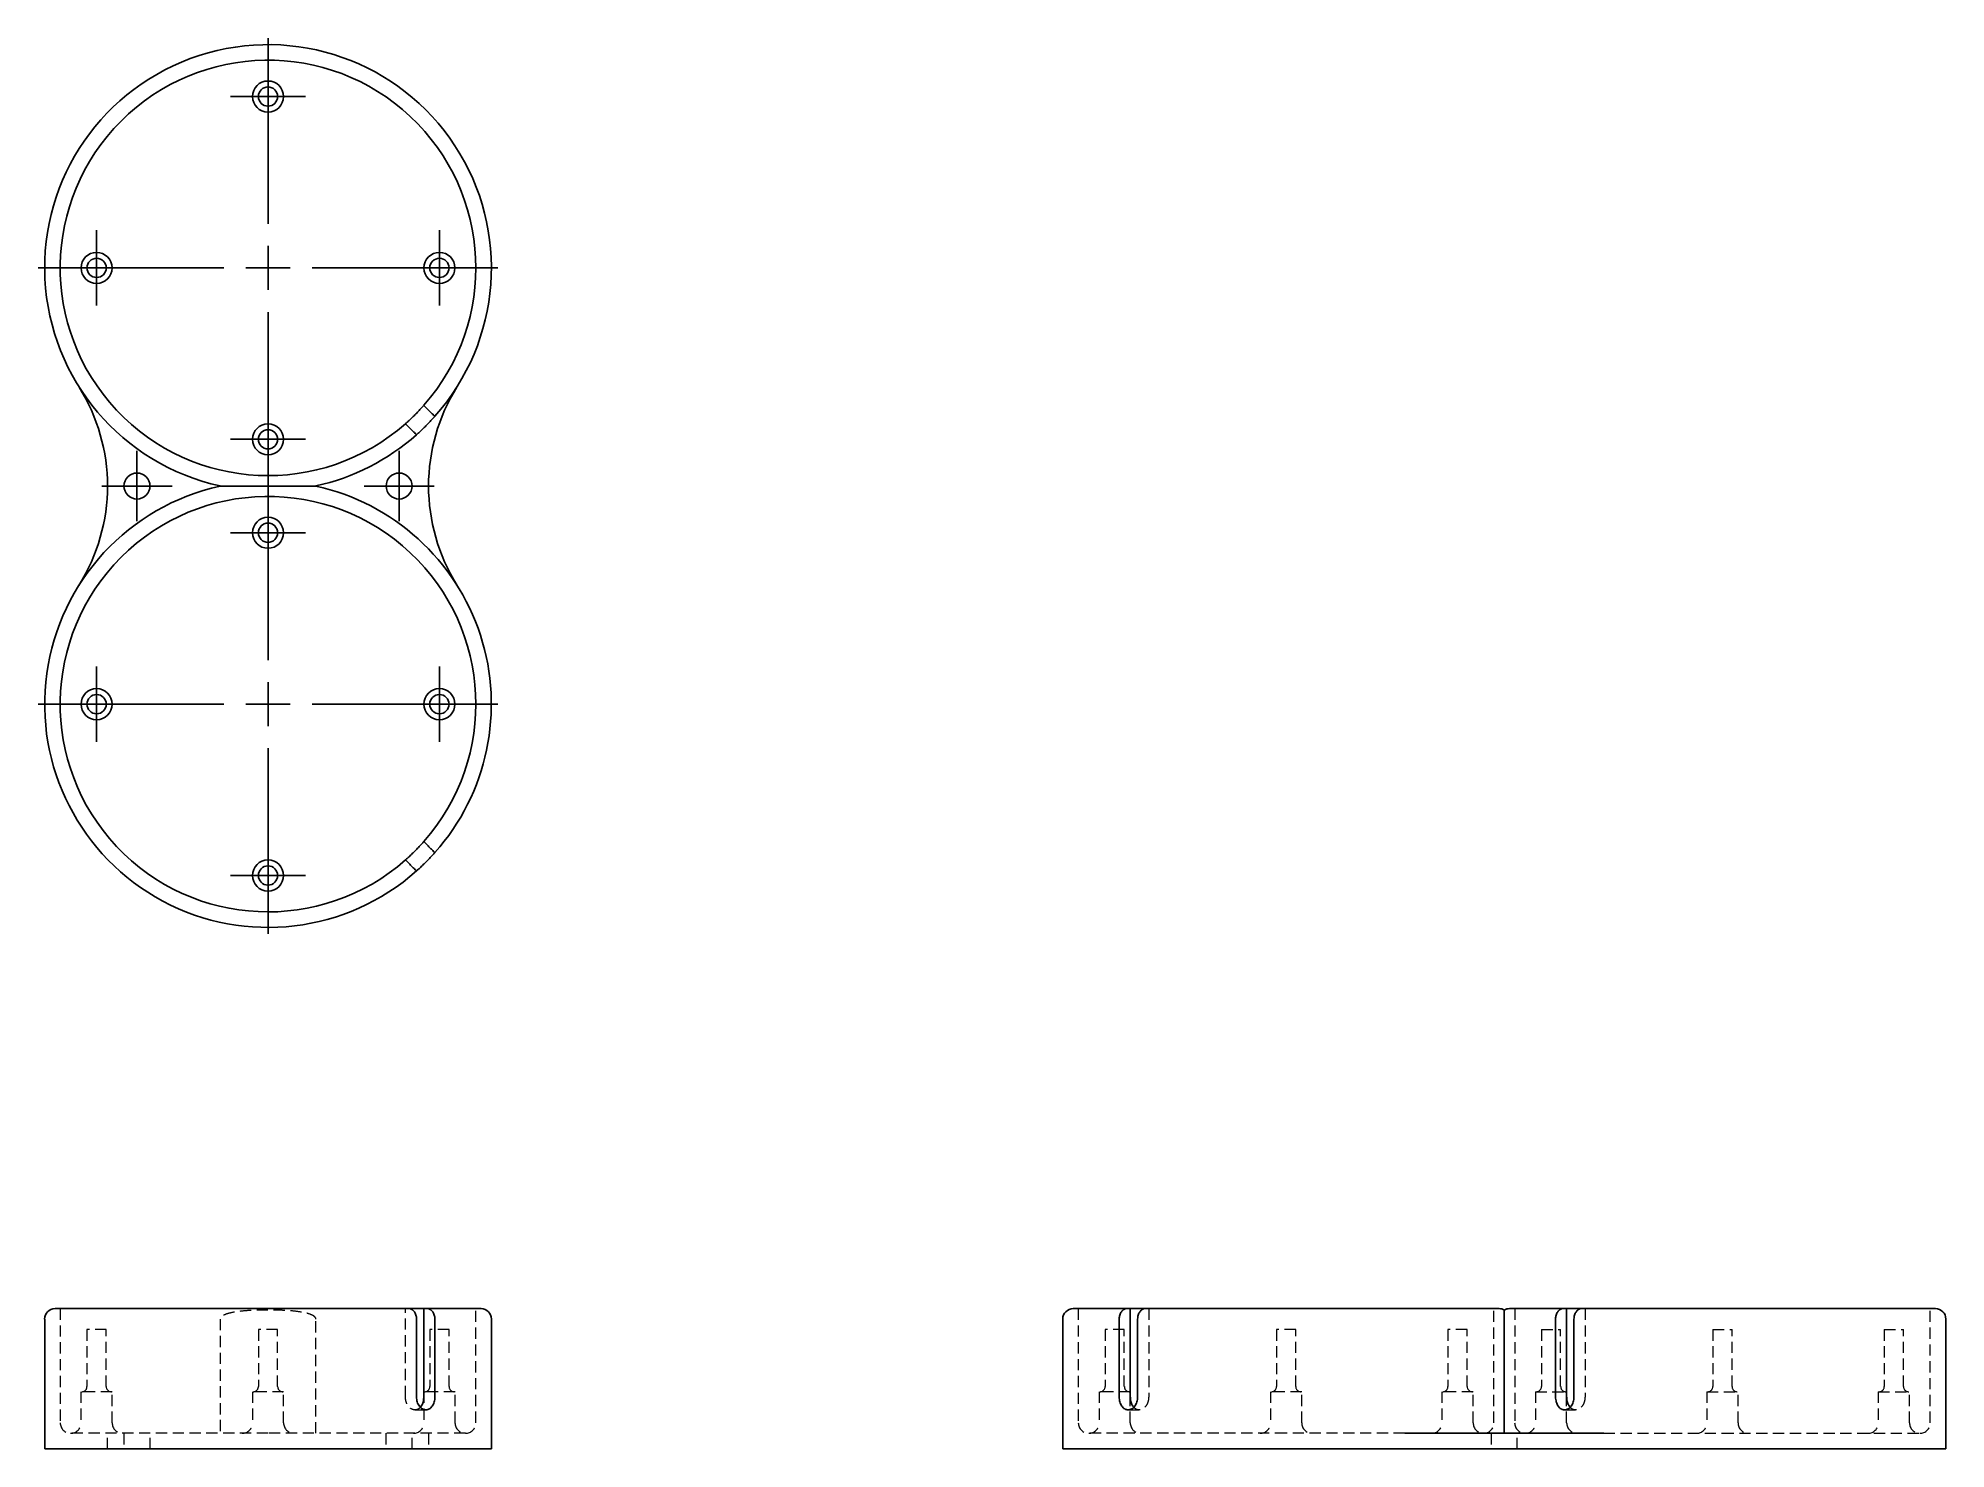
# Model space of a CAD drawing. Header units: millimetres. Extents: x 57 to 273, y 49 to 209.
import ezdxf

# ---------------------------------------------------------------- set-up
doc = ezdxf.new("R2010")
doc.units = ezdxf.units.MM
doc.linetypes.add('HIDDEN', pattern=[1.905, 1.27, -0.635])
doc.layers.add('10', color=7, linetype='Continuous')

# ---------------------------------------------------------------- blocks, each defined once
blk = doc.blocks.new('SW_CENTERMARKSYMBOL_0')
at = {"layer": '10', "color": 0}
for p, q in [((0, 5), (0, 26.03)), ((0, 0), (0, 2.5)), ((-5, 0), (-26.03, 0)), ((0, 0), (-2.5, 0)), ((0, 0), (0, -2.5)), ((0, 0), (2.5, 0)), ((5, 0), (26.03, 0)), ((0, -5), (0, -26.03))]:
    blk.add_line(p, q, dxfattribs=at)
blk = doc.blocks.new('SW_CENTERMARKSYMBOL_1')
at = {"layer": '10', "color": 0}
for p, q in [((0, 5), (0, 26.03)), ((0, 0), (0, 2.5)), ((-5, 0), (-26.03, 0)), ((0, 0), (-2.5, 0)), ((0, 0), (0, -2.5)), ((0, 0), (2.5, 0)), ((5, 0), (26.03, 0)), ((0, -5), (0, -26.03))]:
    blk.add_line(p, q, dxfattribs=at)
blk = doc.blocks.new('SW_CENTERMARKSYMBOL_2')
at = {"layer": '10', "color": 0}
for p, q in [((0, 2.5), (0, 4.26)), ((0, 0), (0, 2.5)), ((-2.5, 0), (-4.26, 0)), ((0, 0), (-2.5, 0)), ((0, 0), (0, -2.5)), ((0, 0), (2.5, 0)), ((2.5, 0), (4.26, 0)), ((0, -2.5), (0, -4.26))]:
    blk.add_line(p, q, dxfattribs=at)
blk = doc.blocks.new('SW_CENTERMARKSYMBOL_3')
at = {"layer": '10', "color": 0}
for p, q in [((0, 2.5), (0, 4.26)), ((0, 0), (0, 2.5)), ((-2.5, 0), (-4.26, 0)), ((0, 0), (-2.5, 0)), ((0, 0), (0, -2.5)), ((0, 0), (2.5, 0)), ((2.5, 0), (4.26, 0)), ((0, -2.5), (0, -4.26))]:
    blk.add_line(p, q, dxfattribs=at)
blk = doc.blocks.new('SW_CENTERMARKSYMBOL_4')
at = {"layer": '10', "color": 0}
for p, q in [((0, 2.5), (0, 4.26)), ((0, 0), (0, 2.5)), ((-2.5, 0), (-4.26, 0)), ((0, 0), (-2.5, 0)), ((0, 0), (0, -2.5)), ((0, 0), (2.5, 0)), ((2.5, 0), (4.26, 0)), ((0, -2.5), (0, -4.26))]:
    blk.add_line(p, q, dxfattribs=at)
blk = doc.blocks.new('SW_CENTERMARKSYMBOL_5')
at = {"layer": '10', "color": 0}
for p, q in [((0, 2.5), (0, 4.26)), ((0, 0), (0, 2.5)), ((-2.5, 0), (-4.26, 0)), ((0, 0), (-2.5, 0)), ((0, 0), (0, -2.5)), ((0, 0), (2.5, 0)), ((2.5, 0), (4.26, 0)), ((0, -2.5), (0, -4.26))]:
    blk.add_line(p, q, dxfattribs=at)
blk = doc.blocks.new('SW_CENTERMARKSYMBOL_6')
at = {"layer": '10', "color": 0}
for p, q in [((0, 2.5), (0, 4.26)), ((0, 0), (0, 2.5)), ((-2.5, 0), (-4.26, 0)), ((0, 0), (-2.5, 0)), ((0, 0), (0, -2.5)), ((0, 0), (2.5, 0)), ((2.5, 0), (4.26, 0)), ((0, -2.5), (0, -4.26))]:
    blk.add_line(p, q, dxfattribs=at)
blk = doc.blocks.new('SW_CENTERMARKSYMBOL_7')
at = {"layer": '10', "color": 0}
for p, q in [((0, 2.5), (0, 4.26)), ((0, 0), (0, 2.5)), ((-2.5, 0), (-4.26, 0)), ((0, 0), (-2.5, 0)), ((0, 0), (0, -2.5)), ((0, 0), (2.5, 0)), ((2.5, 0), (4.26, 0)), ((0, -2.5), (0, -4.26))]:
    blk.add_line(p, q, dxfattribs=at)
blk = doc.blocks.new('SW_CENTERMARKSYMBOL_8')
at = {"layer": '10', "color": 0}
for p, q in [((0, 2.5), (0, 4.26)), ((0, 0), (0, 2.5)), ((-2.5, 0), (-4.26, 0)), ((0, 0), (-2.5, 0)), ((0, 0), (0, -2.5)), ((0, 0), (2.5, 0)), ((2.5, 0), (4.26, 0)), ((0, -2.5), (0, -4.26))]:
    blk.add_line(p, q, dxfattribs=at)
blk = doc.blocks.new('SW_CENTERMARKSYMBOL_9')
at = {"layer": '10', "color": 0}
for p, q in [((0, 2.5), (0, 4.26)), ((0, 0), (0, 2.5)), ((-2.5, 0), (-4.26, 0)), ((0, 0), (-2.5, 0)), ((0, 0), (0, -2.5)), ((0, 0), (2.5, 0)), ((2.5, 0), (4.26, 0)), ((0, -2.5), (0, -4.26))]:
    blk.add_line(p, q, dxfattribs=at)
blk = doc.blocks.new('SW_CENTERMARKSYMBOL_10')
at = {"layer": '10', "color": 0}
for p, q in [((0, 2.5), (0, 3.97)), ((0, 0), (0, 2.5)), ((-2.5, 0), (-3.97, 0)), ((0, 0), (-2.5, 0)), ((0, 0), (0, -2.5)), ((0, 0), (2.5, 0)), ((2.5, 0), (3.97, 0)), ((0, -2.5), (0, -3.97))]:
    blk.add_line(p, q, dxfattribs=at)
blk = doc.blocks.new('SW_CENTERMARKSYMBOL_11')
at = {"layer": '10', "color": 0}
for p, q in [((0, 2.5), (0, 3.97)), ((0, 0), (0, 2.5)), ((-2.5, 0), (-3.97, 0)), ((0, 0), (-2.5, 0)), ((0, 0), (0, -2.5)), ((0, 0), (2.5, 0)), ((2.5, 0), (3.97, 0)), ((0, -2.5), (0, -3.97))]:
    blk.add_line(p, q, dxfattribs=at)

msp = doc.modelspace()

# ---------------------------------------------------------------- linework, layer by layer
at = {"color": 7, "linetype": 'Continuous', "lineweight": 25}
for p, q in [((101.06, 166.72), (100.65, 167.14)), ((98.57, 165.06), (98.98, 164.64)), ((101.06, 117.31), (100.65, 117.73)), ((98.57, 115.65), (98.98, 115.23)), ((98.98, 64.82), (58.88, 64.82)), ((98.99, 64.82), (100.65, 64.82)), ((100.65, 64.82), (100.65, 54.82)), ((101.06, 64.82), (100.65, 64.82)), ((107.12, 64.82), (101.06, 64.82)), ((180.23, 64.82), (174.18, 64.82)), ((180.65, 64.82), (180.23, 64.82)), ((180.65, 54.82), (180.65, 64.82)), ((180.65, 64.82), (182.31, 64.82)), ((222.41, 64.82), (182.31, 64.82)), ((223.59, 64.82), (229.64, 64.82)), ((230.06, 64.82), (229.64, 64.82)), ((230.06, 54.82), (230.06, 64.82)), ((231.72, 64.82), (230.06, 64.82)), ((231.72, 64.82), (271.82, 64.82)), ((57.71, 63.64), (57.71, 48.93)), ((99.82, 54.82), (99.82, 63.64)), ((101.9, 63.64), (101.9, 54.82)), ((108.29, 48.93), (108.29, 63.64)), ((173, 63.64), (173, 48.93)), ((179.4, 54.82), (179.4, 63.64)), ((181.48, 63.64), (181.48, 54.82)), ((223, 50.7), (223, 63.64)), ((228.81, 54.82), (228.81, 63.64)), ((230.89, 63.64), (230.89, 54.82)), ((273, 48.93), (273, 63.64)), ((234.26, 50.7), (211.74, 50.7)), ((57.71, 48.93), (108.29, 48.93)), ((173, 48.93), (211.74, 48.93)), ((234.26, 48.93), (211.74, 48.93)), ((273, 48.93), (234.26, 48.93))]:
    msp.add_line(p, q, dxfattribs=at)
at = {"color": 7, "linetype": 'HIDDEN', "lineweight": 18}
for p, q in [((59.47, 64.82), (59.47, 51.88)), ((98.57, 54.82), (98.57, 64.82)), ((106.53, 51.88), (106.53, 64.82)), ((174.76, 64.82), (174.76, 51.88)), ((182.73, 64.82), (182.73, 54.82)), ((221.82, 51.88), (221.82, 64.82)), ((224.18, 64.82), (224.18, 51.88)), ((232.14, 64.82), (232.14, 54.82)), ((271.24, 51.88), (271.24, 64.82)), ((77.58, 63.64), (77.58, 50.7)), ((88.42, 50.7), (88.42, 63.64)), ((64.68, 62.46), (62.5, 62.46)), ((62.5, 62.46), (62.5, 55.99)), ((64.68, 55.99), (64.68, 62.46)), ((84.09, 62.46), (81.91, 62.46)), ((81.91, 62.46), (81.91, 55.99)), ((84.09, 55.99), (84.09, 62.46)), ((103.5, 62.46), (101.32, 62.46)), ((101.32, 62.46), (101.32, 55.99)), ((103.5, 55.99), (103.5, 62.46)), ((179.97, 62.46), (177.79, 62.46)), ((177.79, 62.46), (177.79, 55.99)), ((179.97, 55.99), (179.97, 62.46)), ((199.38, 62.46), (197.21, 62.46)), ((197.21, 62.46), (197.21, 55.99)), ((199.38, 55.99), (199.38, 62.46)), ((218.79, 62.46), (216.62, 62.46)), ((216.62, 62.46), (216.62, 55.99)), ((218.79, 55.99), (218.79, 62.46)), ((227.21, 62.46), (229.38, 62.46)), ((227.21, 62.46), (227.21, 55.99)), ((229.38, 55.99), (229.38, 62.46)), ((246.62, 62.46), (248.79, 62.46)), ((246.62, 62.46), (246.62, 55.99)), ((248.79, 55.99), (248.79, 62.46)), ((266.03, 62.46), (268.21, 62.46)), ((266.03, 62.46), (266.03, 55.99)), ((268.21, 55.99), (268.21, 62.46)), ((65.35, 55.41), (61.82, 55.41)), ((61.82, 55.41), (61.82, 51.88)), ((65.35, 51.88), (65.35, 55.41)), ((84.76, 55.41), (81.24, 55.41)), ((81.24, 55.41), (81.24, 51.88)), ((84.76, 51.88), (84.76, 55.41)), ((104.18, 55.41), (100.65, 55.41)), ((100.65, 55.41), (100.65, 51.88)), ((104.18, 51.88), (104.18, 55.41)), ((180.65, 55.41), (177.12, 55.41)), ((177.12, 55.41), (177.12, 51.88)), ((180.65, 51.88), (180.65, 55.41)), ((200.06, 55.41), (196.53, 55.41)), ((196.53, 55.41), (196.53, 51.88)), ((200.06, 51.88), (200.06, 55.41)), ((219.47, 55.41), (215.94, 55.41)), ((215.94, 55.41), (215.94, 51.88)), ((219.47, 51.88), (219.47, 55.41)), ((226.53, 55.41), (230.06, 55.41)), ((226.53, 55.41), (226.53, 51.88)), ((230.06, 51.88), (230.06, 55.41)), ((245.94, 55.41), (249.47, 55.41)), ((245.94, 55.41), (245.94, 51.88)), ((249.47, 51.88), (249.47, 55.41)), ((265.35, 55.41), (268.88, 55.41)), ((265.35, 55.41), (265.35, 51.88)), ((268.88, 51.88), (268.88, 55.41)), ((99.64, 53.35), (100.88, 53.35)), ((180.41, 53.35), (181.66, 53.35)), ((229.82, 53.35), (231.07, 53.35)), ((83, 50.7), (60.65, 50.7)), ((64.82, 48.93), (64.82, 50.7)), ((66.69, 50.7), (66.69, 48.93)), ((69.64, 48.93), (69.64, 50.7)), ((105.35, 50.7), (83, 50.7)), ((96.36, 50.7), (96.36, 48.93)), ((99.31, 48.93), (99.31, 50.7)), ((101.18, 50.7), (101.18, 48.93)), ((198.29, 50.7), (175.94, 50.7)), ((211.74, 50.7), (198.29, 50.7)), ((221.53, 50.7), (221.53, 48.93)), ((224.47, 48.93), (224.47, 50.7)), ((234.26, 50.7), (247.71, 50.7)), ((247.71, 50.7), (270.06, 50.7))]:
    msp.add_line(p, q, dxfattribs=at)
at = {"color": 7, "linetype": 'Continuous', "lineweight": 25}
for centre, radius in [((83, 202.12), 1.76), ((83, 202.12), 1.09), ((63.59, 182.71), 1.76), ((63.59, 182.71), 1.09), ((102.41, 182.71), 1.76), ((102.41, 182.71), 1.09), ((83, 163.29), 1.76), ((83, 163.29), 1.09), ((68.16, 158), 1.47), ((97.84, 158), 1.47), ((83, 152.71), 1.76), ((83, 152.71), 1.09), ((63.59, 133.29), 1.76), ((63.59, 133.29), 1.09), ((102.41, 133.29), 1.76), ((102.41, 133.29), 1.09), ((83, 113.88), 1.76), ((83, 113.88), 1.09)]:
    msp.add_circle(centre, radius, dxfattribs=at)
for centre, radius, start, end in [((83, 182.71), 25.29, 318.333, 257.6192), ((83, 182.71), 23.53, 318.5833, 311.4167), ((43.64, 158), 21.18, 327.8833, 32.1167), ((122.36, 158), 21.18, 147.8833, 212.1167), ((83, 182.71), 25.29, 282.3808, 311.667), ((83, 133.29), 25.29, 102.3808, 311.667), ((83, 133.29), 25.29, 318.333, 77.6192), ((83, 133.29), 23.53, 318.5833, 311.4167), ((58.88, 63.64), 1.18, 90, 180), ((107.12, 63.64), 1.18, 0, 90), ((174.18, 63.64), 1.18, 90, 180), ((222.41, 63.64), 1.18, 60.0047, 90), ((223.59, 63.64), 1.18, 90, 119.9751), ((271.82, 63.64), 1.18, 0, 90)]:
    msp.add_arc(centre, radius, start, end, dxfattribs=at)
at = {"color": 7, "linetype": 'HIDDEN', "lineweight": 18}
for centre, radius, start, end in [((61.91, 55.99), 0.588, 270, 0), ((65.26, 55.99), 0.588, 180, 270), ((81.32, 55.99), 0.588, 270, 0), ((84.68, 55.99), 0.588, 180, 270), ((100.74, 55.99), 0.588, 270, 0), ((104.09, 55.99), 0.588, 180, 270), ((177.21, 55.99), 0.588, 270, 0), ((180.56, 55.99), 0.588, 180, 270), ((196.62, 55.99), 0.588, 270, 0), ((199.97, 55.99), 0.588, 180, 270), ((216.03, 55.99), 0.588, 270, 0), ((219.38, 55.99), 0.588, 180, 270), ((226.62, 55.99), 0.588, 270, 0), ((229.97, 55.99), 0.588, 180, 270), ((246.03, 55.99), 0.588, 270, 0), ((249.38, 55.99), 0.588, 180, 270), ((265.44, 55.99), 0.588, 270, 0), ((268.79, 55.99), 0.588, 180, 270), ((60.65, 51.88), 1.18, 180, 270), ((60.65, 51.88), 1.18, 270, 0), ((66.53, 51.88), 1.18, 180, 270), ((80.06, 51.88), 1.18, 270, 0), ((85.94, 51.88), 1.18, 180, 270), ((99.47, 51.88), 1.18, 270, 0), ((105.35, 51.88), 1.18, 180, 270), ((105.35, 51.88), 1.18, 270, 0), ((175.94, 51.88), 1.18, 180, 270), ((175.94, 51.88), 1.18, 270, 0), ((181.82, 51.88), 1.18, 180, 270), ((195.35, 51.88), 1.18, 270, 0), ((201.24, 51.88), 1.18, 180, 270), ((214.76, 51.88), 1.18, 270, 0), ((220.65, 51.88), 1.18, 180, 270), ((220.65, 51.88), 1.18, 270, 0), ((225.35, 51.88), 1.18, 180, 270), ((225.35, 51.88), 1.18, 270, 0), ((231.24, 51.88), 1.18, 180, 270), ((244.76, 51.88), 1.18, 270, 0), ((250.65, 51.88), 1.18, 180, 270), ((264.18, 51.88), 1.18, 270, 0), ((270.06, 51.88), 1.18, 180, 270), ((270.06, 51.88), 1.18, 270, 0)]:
    msp.add_arc(centre, radius, start, end, dxfattribs=at)
at = {"color": 7, "linetype": 'Continuous', "lineweight": 25}
for points, knots in [([(100.65, 167.14), (100.65, 167.14), (100.64, 167.13), (100.61, 167.11), (100.6, 167.08), (100.55, 167.03), (100.52, 167), (100.44, 166.92), (100.4, 166.87), (100.27, 166.72), (100.15, 166.6), (99.91, 166.34), (99.77, 166.2), (99.57, 166), (99.5, 165.93), (99.37, 165.8), (99.3, 165.74), (99.17, 165.61), (99.11, 165.56), (98.99, 165.45), (98.94, 165.4), (98.79, 165.26), (98.7, 165.18), (98.59, 165.09), (98.57, 165.06), (98.57, 165.06)], [0, 0, 0, 0, 0.0625, 0.0625, 0.125, 0.125, 0.1875, 0.1875, 0.25, 0.25, 0.375, 0.375, 0.5, 0.5, 0.5625, 0.5625, 0.625, 0.625, 0.6875, 0.6875, 0.75, 0.75, 0.875, 0.875, 1, 1, 1, 1]), ([(101.9, 165.89), (101.9, 165.89), (101.87, 165.91), (101.79, 166), (101.73, 166.06), (101.57, 166.21), (101.48, 166.3), (101.28, 166.5), (101.17, 166.61), (101.06, 166.72)], [0, 0, 0, 0, 0.25, 0.25, 0.5, 0.5, 0.75, 0.75, 1, 1, 1, 1]), ([(98.98, 164.64), (99.09, 164.53), (99.2, 164.43), (99.4, 164.22), (99.49, 164.13), (99.65, 163.98), (99.71, 163.92), (99.79, 163.83), (99.82, 163.81), (99.82, 163.81)], [0, 0, 0, 0, 0.25, 0.25, 0.5, 0.5, 0.75, 0.75, 1, 1, 1, 1]), ([(101.9, 165.89), (101.9, 165.89), (101.89, 165.88), (101.86, 165.86), (101.85, 165.83), (101.8, 165.78), (101.77, 165.75), (101.69, 165.67), (101.65, 165.62), (101.51, 165.47), (101.4, 165.35), (101.16, 165.1), (101.02, 164.96), (100.82, 164.75), (100.75, 164.68), (100.61, 164.55), (100.55, 164.49), (100.42, 164.37), (100.36, 164.31), (100.24, 164.2), (100.19, 164.15), (100.03, 164.01), (99.95, 163.94), (99.84, 163.84), (99.82, 163.81), (99.82, 163.81)], [0, 0, 0, 0, 0.0625, 0.0625, 0.125, 0.125, 0.1875, 0.1875, 0.25, 0.25, 0.375, 0.375, 0.5, 0.5, 0.5625, 0.5625, 0.625, 0.625, 0.6875, 0.6875, 0.75, 0.75, 0.875, 0.875, 1, 1, 1, 1]), ([(88.42, 158), (88.42, 158), (88.4, 158), (88.33, 158), (88.29, 158), (88.15, 158), (88.04, 158), (87.71, 158), (87.48, 158), (86.79, 158), (86.32, 158), (85.37, 158), (84.9, 158), (83.95, 158), (83.47, 158), (82.52, 158), (82.05, 158), (81.1, 158), (80.62, 158), (79.68, 158), (79.2, 158), (78.51, 158), (78.28, 158), (77.95, 158), (77.85, 158), (77.71, 158), (77.67, 158), (77.6, 158), (77.58, 158), (77.58, 158)], [0, 0, 0, 0, 0.015625, 0.015625, 0.03125, 0.03125, 0.0625, 0.0625, 0.125, 0.125, 0.25, 0.25, 0.375, 0.375, 0.5, 0.5, 0.625, 0.625, 0.75, 0.75, 0.875, 0.875, 0.9375, 0.9375, 0.96875, 0.96875, 0.984375, 0.984375, 1, 1, 1, 1]), ([(100.65, 117.73), (100.65, 117.73), (100.64, 117.72), (100.61, 117.69), (100.6, 117.67), (100.55, 117.62), (100.52, 117.58), (100.44, 117.5), (100.4, 117.46), (100.27, 117.31), (100.15, 117.19), (99.91, 116.93), (99.77, 116.79), (99.57, 116.59), (99.5, 116.52), (99.37, 116.39), (99.3, 116.33), (99.17, 116.2), (99.11, 116.14), (98.99, 116.03), (98.94, 115.98), (98.79, 115.84), (98.7, 115.77), (98.59, 115.67), (98.57, 115.65), (98.57, 115.65)], [0, 0, 0, 0, 0.0625, 0.0625, 0.125, 0.125, 0.1875, 0.1875, 0.25, 0.25, 0.375, 0.375, 0.5, 0.5, 0.5625, 0.5625, 0.625, 0.625, 0.6875, 0.6875, 0.75, 0.75, 0.875, 0.875, 1, 1, 1, 1]), ([(101.9, 116.48), (101.9, 116.48), (101.87, 116.5), (101.79, 116.58), (101.73, 116.65), (101.57, 116.8), (101.48, 116.89), (101.28, 117.09), (101.17, 117.2), (101.06, 117.31)], [0, 0, 0, 0, 0.25, 0.25, 0.5, 0.5, 0.75, 0.75, 1, 1, 1, 1]), ([(98.98, 115.23), (99.09, 115.12), (99.2, 115.01), (99.4, 114.81), (99.49, 114.72), (99.65, 114.57), (99.71, 114.5), (99.79, 114.42), (99.82, 114.4), (99.82, 114.4)], [0, 0, 0, 0, 0.25, 0.25, 0.5, 0.5, 0.75, 0.75, 1, 1, 1, 1]), ([(101.9, 116.48), (101.9, 116.48), (101.89, 116.47), (101.86, 116.44), (101.85, 116.42), (101.8, 116.37), (101.77, 116.33), (101.69, 116.25), (101.65, 116.21), (101.51, 116.06), (101.4, 115.94), (101.16, 115.68), (101.02, 115.54), (100.82, 115.34), (100.75, 115.27), (100.61, 115.14), (100.55, 115.08), (100.42, 114.95), (100.36, 114.89), (100.24, 114.79), (100.19, 114.74), (100.03, 114.6), (99.95, 114.52), (99.84, 114.42), (99.82, 114.4), (99.82, 114.4)], [0, 0, 0, 0, 0.0625, 0.0625, 0.125, 0.125, 0.1875, 0.1875, 0.25, 0.25, 0.375, 0.375, 0.5, 0.5, 0.5625, 0.5625, 0.625, 0.625, 0.6875, 0.6875, 0.75, 0.75, 0.875, 0.875, 1, 1, 1, 1]), ([(98.98, 64.82), (99.09, 64.82), (99.2, 64.79), (99.4, 64.67), (99.49, 64.58), (99.65, 64.36), (99.71, 64.23), (99.79, 63.95), (99.82, 63.8), (99.82, 63.64)], [0, 0, 0, 0, 0.25, 0.25, 0.5, 0.5, 0.75, 0.75, 1, 1, 1, 1]), ([(101.9, 63.64), (101.9, 63.8), (101.87, 63.95), (101.79, 64.23), (101.73, 64.36), (101.57, 64.58), (101.48, 64.67), (101.28, 64.79), (101.17, 64.82), (101.06, 64.82)], [0, 0, 0, 0, 0.25, 0.25, 0.5, 0.5, 0.75, 0.75, 1, 1, 1, 1]), ([(180.23, 64.82), (180.12, 64.82), (180.01, 64.79), (179.81, 64.67), (179.72, 64.58), (179.57, 64.36), (179.5, 64.23), (179.42, 63.95), (179.4, 63.8), (179.4, 63.64)], [0, 0, 0, 0, 0.25, 0.25, 0.5, 0.5, 0.75, 0.75, 1, 1, 1, 1]), ([(181.48, 63.64), (181.48, 63.8), (181.5, 63.95), (181.58, 64.23), (181.65, 64.36), (181.8, 64.58), (181.89, 64.67), (182.09, 64.79), (182.2, 64.82), (182.31, 64.82)], [0, 0, 0, 0, 0.25, 0.25, 0.5, 0.5, 0.75, 0.75, 1, 1, 1, 1]), ([(229.64, 64.82), (229.53, 64.82), (229.43, 64.79), (229.22, 64.67), (229.13, 64.58), (228.98, 64.36), (228.92, 64.23), (228.83, 63.95), (228.81, 63.8), (228.81, 63.64)], [0, 0, 0, 0, 0.25, 0.25, 0.5, 0.5, 0.75, 0.75, 1, 1, 1, 1]), ([(230.89, 63.64), (230.89, 63.8), (230.91, 63.95), (231, 64.23), (231.06, 64.36), (231.21, 64.58), (231.3, 64.67), (231.5, 64.79), (231.61, 64.82), (231.72, 64.82)], [0, 0, 0, 0, 0.25, 0.25, 0.5, 0.5, 0.75, 0.75, 1, 1, 1, 1]), ([(223, 63.64), (223, 63.68), (223, 63.75), (223, 63.87), (223, 64.07), (223, 64.32), (223, 64.51), (223, 64.63), (223, 64.68), (223, 64.66), (223, 64.66)], [0, 0, 0, 0, 0.018919, 0.03764, 0.074638, 0.18549, 0.408523, 0.635507, 0.99991, 1, 1, 1, 1]), ([(101.9, 54.82), (101.9, 54.72), (101.89, 54.62), (101.86, 54.44), (101.85, 54.34), (101.8, 54.17), (101.77, 54.08), (101.69, 53.92), (101.65, 53.85), (101.51, 53.64), (101.4, 53.53), (101.16, 53.39), (101.02, 53.35), (100.82, 53.35), (100.75, 53.36), (100.61, 53.39), (100.55, 53.42), (100.42, 53.49), (100.36, 53.54), (100.24, 53.65), (100.19, 53.71), (100.03, 53.91), (99.95, 54.08), (99.84, 54.43), (99.82, 54.62), (99.82, 54.82)], [0, 0, 0, 0, 0.0625, 0.0625, 0.125, 0.125, 0.1875, 0.1875, 0.25, 0.25, 0.375, 0.375, 0.5, 0.5, 0.5625, 0.5625, 0.625, 0.625, 0.6875, 0.6875, 0.75, 0.75, 0.875, 0.875, 1, 1, 1, 1]), ([(100.65, 54.82), (100.63, 54.65), (100.61, 54.32), (100.47, 53.91), (100.31, 53.74), (100.25, 53.66)], [0, 0, 0, 0, 0.368119, 0.73622, 1, 1, 1, 1]), ([(181.48, 54.82), (181.48, 54.72), (181.47, 54.62), (181.44, 54.44), (181.42, 54.34), (181.37, 54.17), (181.33, 54.08), (181.25, 53.92), (181.21, 53.85), (181.06, 53.64), (180.94, 53.53), (180.68, 53.39), (180.54, 53.35), (180.34, 53.35), (180.27, 53.36), (180.14, 53.39), (180.08, 53.42), (179.95, 53.49), (179.89, 53.54), (179.79, 53.65), (179.74, 53.71), (179.6, 53.91), (179.52, 54.08), (179.42, 54.43), (179.4, 54.62), (179.4, 54.82)], [0, 0, 0, 0, 0.0625, 0.0625, 0.125, 0.125, 0.1875, 0.1875, 0.25, 0.25, 0.375, 0.375, 0.5, 0.5, 0.5625, 0.5625, 0.625, 0.625, 0.6875, 0.6875, 0.75, 0.75, 0.875, 0.875, 1, 1, 1, 1]), ([(181.05, 53.66), (181.01, 53.7), (180.87, 53.83), (180.73, 54.18), (180.65, 54.55), (180.65, 54.76), (180.65, 54.82)], [0, 0, 0, 0, 0.148721, 0.515828, 0.882949, 1, 1, 1, 1]), ([(230.89, 54.82), (230.89, 54.72), (230.88, 54.62), (230.86, 54.44), (230.83, 54.34), (230.78, 54.17), (230.75, 54.08), (230.67, 53.92), (230.62, 53.85), (230.47, 53.64), (230.35, 53.53), (230.1, 53.39), (229.96, 53.35), (229.75, 53.35), (229.68, 53.36), (229.55, 53.39), (229.49, 53.42), (229.37, 53.49), (229.31, 53.54), (229.2, 53.65), (229.15, 53.71), (229.01, 53.91), (228.94, 54.08), (228.84, 54.43), (228.81, 54.62), (228.81, 54.82)], [0, 0, 0, 0, 0.0625, 0.0625, 0.125, 0.125, 0.1875, 0.1875, 0.25, 0.25, 0.375, 0.375, 0.5, 0.5, 0.5625, 0.5625, 0.625, 0.625, 0.6875, 0.6875, 0.75, 0.75, 0.875, 0.875, 1, 1, 1, 1]), ([(230.46, 53.66), (230.42, 53.7), (230.29, 53.83), (230.14, 54.18), (230.07, 54.55), (230.06, 54.76), (230.06, 54.82)], [0, 0, 0, 0, 0.148721, 0.515828, 0.882949, 1, 1, 1, 1])]:
    msp.add_open_spline(points, degree=3, knots=knots, dxfattribs=at)
at = {"color": 7, "linetype": 'HIDDEN', "lineweight": 18}
for points, knots in [([(88.42, 63.64), (88.42, 63.7), (88.4, 63.76), (88.33, 63.86), (88.29, 63.9), (88.15, 64.01), (88.04, 64.07), (87.71, 64.21), (87.48, 64.28), (86.79, 64.44), (86.32, 64.5), (85.37, 64.59), (84.9, 64.62), (83.95, 64.65), (83.47, 64.66), (82.52, 64.66), (82.05, 64.65), (81.1, 64.62), (80.62, 64.59), (79.68, 64.5), (79.2, 64.44), (78.51, 64.28), (78.28, 64.21), (77.95, 64.07), (77.85, 64.01), (77.71, 63.9), (77.67, 63.86), (77.6, 63.76), (77.58, 63.7), (77.58, 63.64)], [0, 0, 0, 0, 0.015625, 0.015625, 0.03125, 0.03125, 0.0625, 0.0625, 0.125, 0.125, 0.25, 0.25, 0.375, 0.375, 0.5, 0.5, 0.625, 0.625, 0.75, 0.75, 0.875, 0.875, 0.9375, 0.9375, 0.96875, 0.96875, 0.984375, 0.984375, 1, 1, 1, 1]), ([(100.25, 53.66), (100.23, 53.63), (100.12, 53.49), (99.87, 53.36), (99.52, 53.33), (99.17, 53.47), (98.87, 53.76), (98.65, 54.17), (98.57, 54.55), (98.57, 54.76), (98.57, 54.82)], [0, 0, 0, 0, 0.043063, 0.194666, 0.346066, 0.497257, 0.648557, 0.800114, 0.951677, 1, 1, 1, 1]), ([(182.73, 54.82), (182.72, 54.65), (182.69, 54.32), (182.5, 53.88), (182.23, 53.55), (181.89, 53.35), (181.54, 53.33), (181.24, 53.44), (181.1, 53.6), (181.05, 53.66)], [0, 0, 0, 0, 0.151579, 0.3031509, 0.4549089, 0.6067887, 0.7584665, 0.9099343, 1, 1, 1, 1]), ([(232.14, 54.82), (232.13, 54.65), (232.1, 54.32), (231.91, 53.88), (231.64, 53.55), (231.3, 53.35), (230.95, 53.33), (230.65, 53.44), (230.51, 53.6), (230.46, 53.66)], [0, 0, 0, 0, 0.151579, 0.303151, 0.454909, 0.606789, 0.758466, 0.909934, 1, 1, 1, 1])]:
    msp.add_open_spline(points, degree=3, knots=knots, dxfattribs=at)

# ---------------------------------------------------------------- block references
at = {"layer": '10'}
for name, p in [('SW_CENTERMARKSYMBOL_0', (83, 182.71)), ('SW_CENTERMARKSYMBOL_4', (83, 202.12)), ('SW_CENTERMARKSYMBOL_3', (63.59, 182.71)), ('SW_CENTERMARKSYMBOL_5', (102.41, 182.71)), ('SW_CENTERMARKSYMBOL_2', (83, 163.29)), ('SW_CENTERMARKSYMBOL_11', (68.16, 158)), ('SW_CENTERMARKSYMBOL_10', (97.84, 158)), ('SW_CENTERMARKSYMBOL_1', (83, 133.29)), ('SW_CENTERMARKSYMBOL_6', (83, 152.71)), ('SW_CENTERMARKSYMBOL_7', (63.59, 133.29)), ('SW_CENTERMARKSYMBOL_9', (102.41, 133.29)), ('SW_CENTERMARKSYMBOL_8', (83, 113.88))]:
    msp.add_blockref(name, p, dxfattribs=at)

doc.saveas('drawing.dxf')
